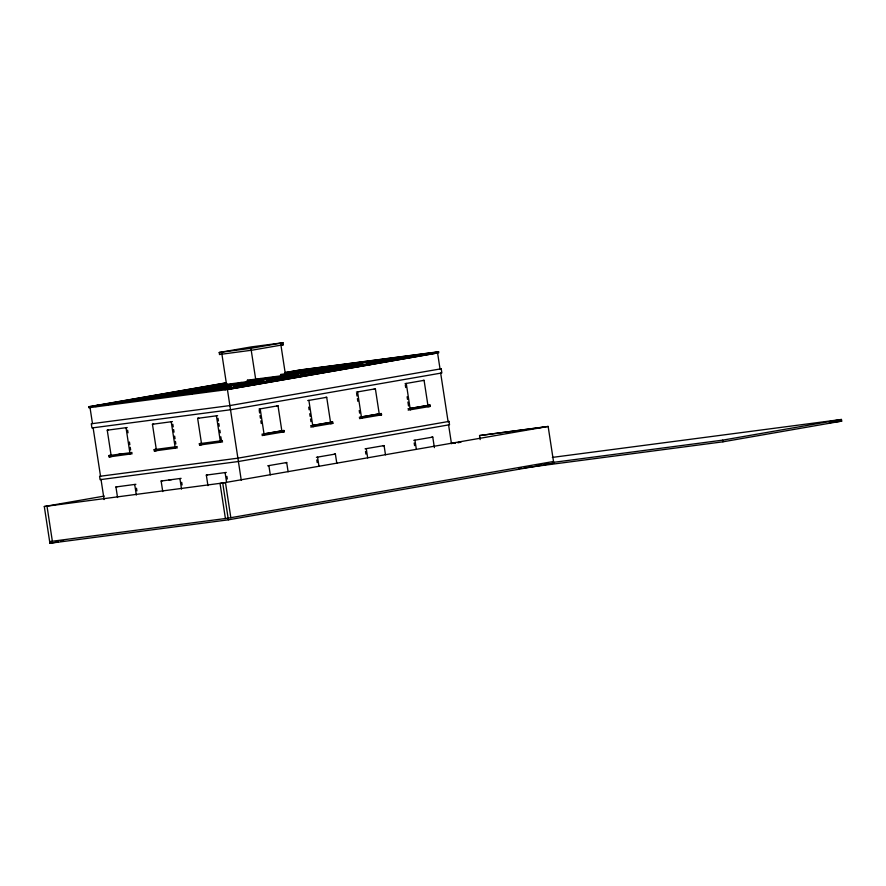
<?xml version="1.0" encoding="UTF-8"?>
<svg xmlns="http://www.w3.org/2000/svg" width="886" height="886" viewBox="0 0 886 886"><rect width="100%" height="100%" fill="white"/><g stroke="black" fill="none" stroke-linecap="round" stroke-linejoin="round"><path stroke-width="1.33" d="M150.111 398.966L147.652 397.604L160.964 395.854L163.489 396.64M151.572 399.376L151.65 398.556M152.159 399.298L152.237 398.478M147.597 398.168L160.909 396.43L160.964 395.854M163.666 397.183L161.197 395.82L174.509 394.071L177.034 394.857M161.141 396.396L174.453 394.647L174.509 394.071M177.211 395.4L174.752 394.037L188.065 392.299L190.579 393.085M180.844 392.387L180.91 391.811L194.222 390.061L194.156 390.637L180.844 392.387L183.369 393.174M174.686 394.613L187.998 392.863L188.065 392.299M192.018 394.026L188.297 392.265L201.609 390.516L204.367 391.28M188.242 392.841L201.554 391.091L201.609 390.516M205.563 392.243L201.842 390.482L215.154 388.732L217.912 389.497M207.767 388.278L194.455 390.028L194.399 390.604L207.712 388.854L207.767 388.278L210.281 389.076M207.944 388.821L208 388.256L221.312 386.506L221.256 387.082L207.944 388.821L210.458 389.618M209.295 390.372L209.373 389.552M209.882 390.294L209.96 389.475M214.102 386.595L214.157 386.019L227.469 384.269L227.414 384.845L214.102 386.595L217.878 387.78M201.786 391.058L215.099 389.308L215.154 388.732M218.078 387.791L218.742 386.894L218.665 387.714M221.489 387.049L221.544 386.473L234.856 384.723L234.801 385.299L221.489 387.049L224.014 387.835M224.989 389.74L225.066 388.921M225.576 389.663L225.653 388.843M228.699 386.96L215.387 388.71L215.331 389.275L228.643 387.536L228.699 386.96L232.486 388.146M234.436 386.263L233.771 387.16L234.436 386.263L236.961 387.049M240.084 386.85L235.1 384.69L248.412 382.951L250.926 383.738M241.014 382.486L227.702 384.236L227.647 384.812L240.959 383.062L241.014 382.486L243.772 383.25M247.349 380.803L247.415 380.227L260.728 378.477L260.661 379.053L247.349 380.803L249.874 381.589M235.034 385.266L248.346 383.516L248.412 382.951M252.366 384.679L248.645 382.918L261.957 381.168L265.734 382.353M254.57 380.714L241.258 382.464L241.191 383.04L254.504 381.29L254.57 380.714L257.084 381.501M260.905 379.02L260.96 378.444L274.272 376.705L274.217 377.27L260.905 379.02L263.419 379.806M261.957 381.168L261.902 381.744L248.589 383.494M267.694 380.471L267.018 381.368L267.694 380.471L270.219 381.257M268.115 378.931L254.803 380.681L254.747 381.257L268.059 379.507L268.115 378.931L271.891 380.116M268.292 379.474L268.347 378.909L281.659 377.159L281.604 377.735L268.292 379.474L272.068 380.659M275.878 377.968L275.801 378.787L276.465 377.89M280.607 375.011L280.663 374.435L293.975 372.685L293.919 373.261L280.607 375.011L284.384 376.196M285.613 378.887L281.892 377.126L295.204 375.376L297.729 376.162M284.583 376.207L284.661 375.387M285.17 376.14L285.248 375.321M287.762 375.498L287.817 374.922L274.505 376.672L274.45 377.248L287.762 375.498L290.519 376.251M291.494 378.156L292.159 377.259L292.081 378.078M294.152 373.227L294.207 372.663L307.52 370.913L307.464 371.489L294.152 373.227L297.929 374.413M281.837 377.702L295.149 375.952L295.204 375.376M300.941 374.678L300.276 375.575L300.941 374.678L303.466 375.476M301.362 373.139L288.05 374.889L287.994 375.465L301.306 373.715L301.362 373.139L304.12 373.903M307.697 371.455L307.763 370.88L321.075 369.13L321.009 369.706L307.697 371.455L311.484 372.641M309.635 372.917L309.723 372.098M226.428 382.763L88.689 406.752L88.844 407.748L227.381 389.541L438.758 352.75L438.603 351.753L300.077 369.938L300.188 371.101L327.167 367.469L327.233 366.904L313.921 368.642L316.38 370.005M314.851 371.943L314.918 371.367L301.605 373.117L301.539 373.693L314.851 371.943L318.871 373.095M321.253 369.672L321.308 369.097L334.62 367.358L334.565 367.923L321.253 369.672L325.029 370.857M328.462 369.584L315.15 371.334L315.095 371.91L328.407 370.16L328.462 369.584L332.239 370.769M334.199 368.886L333.524 369.783L334.199 368.886L337.987 370.071M340.722 365.696L340.778 365.121L327.466 366.87L327.41 367.446L340.722 365.696L343.236 366.483M340.955 365.663L341.01 365.087L354.322 363.338L354.267 363.913L340.955 365.663L343.469 366.45M342.306 367.214L342.971 366.317M348.109 366.151L348.165 365.575L334.853 367.325L334.797 367.9L348.109 366.151L352.119 367.302M354.5 363.88L354.555 363.315L367.867 361.566L367.812 362.141L354.5 363.88L357.025 364.678M357.999 366.571L358.664 365.674L358.586 366.494M361.709 363.792L348.397 365.541L348.342 366.117L361.654 364.367L361.709 363.792L364.235 364.589M367.446 363.094L366.782 363.991L367.446 363.094L369.971 363.891M368.044 362.108L368.111 361.532L381.423 359.782L381.357 360.358L368.044 362.108L373.084 363.681M385.377 361.51L381.656 359.749L394.968 358.01L398.744 359.184M381.6 360.325L394.912 358.575L394.968 358.01M251.247 350.28L219.529 354.489L219.23 352.484L251.292 346.902L282.988 342.738L283.298 344.743L251.225 350.335M219.23 352.484L250.926 348.331L282.988 342.738M219.529 354.489L222.209 354.023M285.082 372.552L300.077 369.938M95.932 406.663L95.777 405.666L226.506 382.896M285.059 372.707L300.044 370.093L431.526 352.838L227.259 388.4L95.777 405.666M108.181 404.537L226.661 383.904M285.214 373.704L300.199 371.068M438.603 351.753L227.215 388.566L88.689 406.752M235.133 387.592L236.318 387.404M302.226 375.93L302.824 375.83M368.731 364.345L369.329 364.246M227.381 389.541L437.584 352.938L440.032 368.964M111.082 455.238L107.25 430.197L108.435 429.987M107.25 430.197L127.219 427.528M156.279 449.313L152.447 424.261L153.632 424.062M152.447 424.261L172.416 421.592M201.476 443.377L197.644 418.336L198.829 418.126M197.644 418.336L217.613 415.656M260.196 408.878L278.005 405.766L281.837 430.817L264.028 433.918L260.196 408.878L259.022 409.022M308.882 400.394L326.701 397.293L330.533 422.334L312.714 425.435L308.882 400.394L307.708 400.55M357.579 391.911L375.387 388.81L379.219 413.851L361.41 416.963L357.579 391.911L356.405 392.066M406.264 383.439L424.084 380.338L427.916 405.378L410.096 408.479L406.264 383.439L405.09 383.594M132.191 453.776L109.155 456.91L108.956 455.57L111.326 455.16M131.992 452.447L129.611 452.857L129.821 454.197M109.155 456.91L111.536 456.489M177.388 447.851L154.352 450.974L154.153 449.634L156.523 449.224M177.189 446.511L174.808 446.921L175.018 448.261M154.352 450.974L156.733 450.564M222.585 441.915L199.549 445.038L199.35 443.709L201.72 443.288M222.386 440.575L220.005 440.995L220.215 442.324M199.549 445.038L201.93 444.628M261.902 434.24L283.963 430.496L284.173 431.825L262.112 435.569M310.598 425.756L332.66 422.013L332.859 423.353L310.798 427.096M359.284 417.273L381.345 413.54L381.556 414.87L359.495 418.613M407.981 408.8L430.042 405.057L430.242 406.397L408.18 410.129M117.55 497.511L115.933 486.957L117.118 486.757M115.933 486.957L135.901 484.288M162.747 491.575L161.13 481.032L162.315 480.821M161.13 481.032L181.098 478.351M207.944 485.639L206.327 475.095L207.512 474.885M206.327 475.095L226.295 472.426M267.705 465.792L286.699 462.536L288.105 471.762M316.402 457.309L335.384 454.053L336.802 463.278M365.087 448.837L384.081 445.58L385.488 454.806M413.784 440.353L432.767 437.097L434.384 447.64M480.168 439.6L479.547 435.558L548.146 426.443L553.761 463.168L228.366 519.827L49.915 543.262L44.3 506.526L104.205 496.094M548.146 426.443L220.038 483.457L225.409 518.52M49.915 543.262L58.088 541.833M60.813 541.357L63.537 540.881M553.506 461.495L228.112 518.166L49.66 541.59M552.786 462.448L722.688 440.143L841.445 419.466L841.7 421.127L722.943 441.815L524.268 467.886M280.652 345.097L283.298 344.743M395.931 358.498L420.717 355.275M423.453 354.909L426.199 354.555M317.919 369.606L318.506 369.528M391.335 359.96L391.922 359.882M328.651 370.846L339.449 369.429M342.151 369.074L344.853 368.72M324.83 371.544L325.417 371.467M330.6 370.857L333.302 370.503M306.202 375.21L308.904 374.856M242.631 383.76L243.218 383.682M263.485 382.243L267.539 381.711M258.324 383.129L258.911 383.051M265.446 382.254L268.148 381.899M230.238 388.035L236.994 387.149M239.696 386.794L242.399 386.44M234.89 387.691L237.592 387.337M422.91 380.493L424.084 380.338M374.213 388.965L375.387 388.81M325.527 397.449L326.701 397.293M276.831 405.921L278.005 405.766M427.694 405.367L430.042 405.057M427.894 406.696L430.242 406.397M378.998 413.84L381.345 413.54M379.208 415.18L381.556 414.87M330.312 422.323L332.66 422.013M330.511 423.663L332.859 423.353M281.615 430.806L283.963 430.496M281.826 432.135L284.173 431.825M118.968 454.108L121.559 453.765M219.695 440.885L222.275 440.541M108.956 455.57L129.865 452.779L126.033 427.728M154.153 449.634L175.063 446.843L171.231 421.802M199.35 443.709L220.26 440.907L216.428 415.866M431.593 437.252L432.767 437.097M382.907 445.736L384.081 445.58M334.21 454.208L335.384 454.053M479.547 435.558L542.708 427.274M285.525 462.691L286.699 462.536M169.027 479.946L171.707 479.592M450.874 443.521L454.906 442.989M457.586 442.635L460.266 442.28M451.506 443.465L455.526 442.934M458.217 442.579L460.897 442.225M44.3 506.526L225.476 482.626L230.836 517.69M552.343 457.409L841.445 419.466M829.374 422.744L841.7 421.127M538.777 465.139L541.501 464.773M544.225 464.419L553.761 463.168M518.786 468.605L521.533 468.251M394.912 358.575L397.426 359.373M381.357 360.358L385.144 361.543M367.812 362.141L372.851 363.714M367.369 363.925L369.894 364.711M361.654 364.367L364.179 365.165M354.267 363.913L356.781 364.7M334.565 367.923L338.574 369.085M333.612 368.964L336.137 369.761M327.167 367.469L329.924 368.233M328.407 370.16L330.921 370.946M321.009 369.706L324.797 370.891M313.921 368.642L316.435 369.44M307.464 371.489L311.241 372.663M301.306 373.715L306.589 375.265M293.919 373.261L297.696 374.446M300.863 375.498L303.389 376.295M295.149 375.952L297.674 376.738M281.604 377.735L285.381 378.909M274.217 377.27L276.964 378.034M268.347 378.909L272.124 380.083M268.059 379.507L271.836 380.692M267.107 380.548L269.632 381.334M260.661 379.053L263.186 379.839M254.504 381.29L258.524 382.442M247.415 380.227L249.93 381.013M248.645 382.918L251.159 383.704M248.346 383.516L253.396 385.1M240.959 383.062L244.979 384.214M234.801 385.299L239.84 386.872M233.849 386.34L236.374 387.127M227.414 384.845L231.423 385.997M228.643 387.536L231.168 388.323M221.256 387.082L223.77 387.869M218.155 386.972L220.68 387.769M215.099 389.308L219.108 390.46M208 388.256L210.525 389.043M207.712 388.854L210.226 389.641M201.554 391.091L204.068 391.878M194.156 390.637L196.913 391.39M187.998 392.863L190.523 393.661M180.91 391.811L183.424 392.598M174.752 394.037L177.266 394.835M174.453 394.647L176.978 395.433M161.197 395.82L163.722 396.607M160.909 396.43L163.423 397.216M147.652 397.604L150.177 398.39M722.688 440.143L722.943 441.815M440.652 373.028L448.128 421.869M448.537 424.582L451.45 443.565M410.329 408.49L410.528 409.83M414.958 440.198L416.365 449.423M405.301 384.912L405.699 387.547M407.117 396.773L407.516 399.409M407.914 402.045L408.524 405.998M414.183 442.989L414.593 445.625M361.632 416.974L361.842 418.303M366.261 448.681L367.679 457.907M356.604 393.384L357.014 396.02M357.412 398.656L357.811 401.292M359.229 410.517L359.627 413.153M365.497 451.472L365.896 454.108M312.946 425.446L313.146 426.786M317.576 457.154L318.982 466.379M308.716 407.139L309.125 409.775M309.735 413.729L310.133 416.365M310.532 419L310.942 421.636M316.8 459.945L317.21 462.581M280.928 345.108L285.491 374.922M264.249 433.93L264.46 435.259M250.926 348.331L255.81 380.094M268.879 465.637L270.296 474.863M259.221 410.34L259.631 412.987M260.03 415.623L260.429 418.258M260.838 420.894L261.237 423.53M221.899 354.134L226.661 385.299M227.259 388.4L241.247 480.168M218.011 418.292L218.421 420.928M218.82 423.563L219.23 426.199M219.828 430.153L220.237 432.789M220.835 436.754L221.445 440.707M226.905 476.38L227.303 479.016M225.11 472.626L226.517 481.851M222.74 483.103L228.366 519.827M172.814 424.228L173.224 426.864M173.623 429.5L174.033 432.135M174.631 436.089L175.04 438.725M175.439 441.361L175.838 443.997M181.708 482.305L182.106 484.952M179.913 478.562L181.53 489.105M127.617 430.164L128.027 432.8M129.434 442.025L129.843 444.661M130.242 447.297L130.641 449.933M136.51 488.241L136.909 490.877M134.716 484.498L136.333 495.041M90.018 407.571L92.476 423.597M93.096 427.661L100.572 476.502M100.982 479.215L104.094 499.56M47.002 506.172L52.363 541.235M441.217 368.775L229.817 405.589L91.291 423.774L91.934 427.949L230.46 409.764L441.848 372.951L441.217 368.775M449.025 421.404L237.869 458.173L99.575 476.336L100.085 479.669L238.378 461.517L449.534 424.748L449.025 421.404"/></g></svg>
